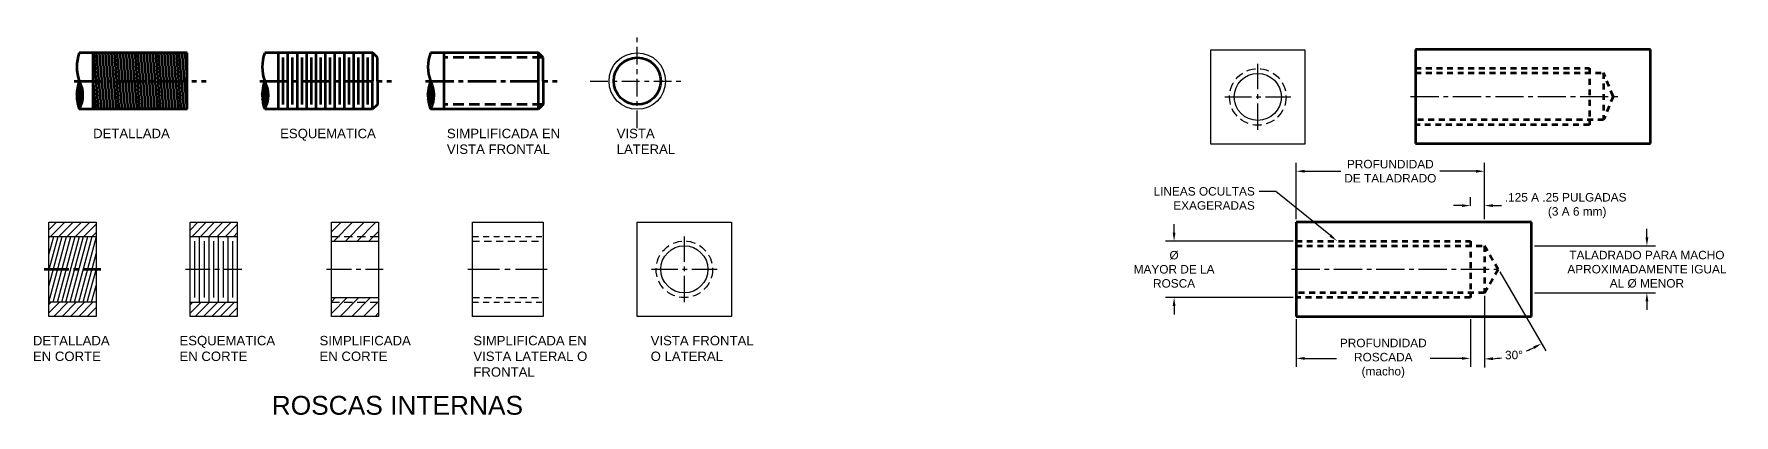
# Model space of a CAD drawing. Header units: inches. Extents: x -4 to 154, y 1 to 14.
# Drawn here: x 117.74 to 153.86, y 3.11 to 11.2 of the extents above; entities that cross this region are included whole.
import ezdxf
from ezdxf import colors
from ezdxf.entities.mleader import LeaderData, LeaderLine
from ezdxf.math import Vec2, Vec3

# ---------------------------------------------------------------- set-up
doc = ezdxf.new("R2010")
doc.units = ezdxf.units.IN
doc.header["$MEASUREMENT"] = 0
doc.linetypes.add('CENTER2', pattern=[1.125, 0.75, -0.125, 0.125, -0.125])
doc.linetypes.add('DASHED2', pattern=[0.375, 0.25, -0.125])
doc.styles.get("Standard").update_dxf_attribs({"font": 'arial.ttf'})
doc.linetypes.add('ZIGZAG', pattern='A,0.0001,-0.2,[131,ltypeshp.shx,S=0.2,R=0,X=-0.2,Y=0],-0.4,[131,ltypeshp.shx,S=0.2,R=180,X=0.2,Y=0],-0.2', length=0.8001)
doc.dimstyles.get("Standard").update_dxf_attribs({"dimtxt": 0.18, "dimasz": 0.18, "dimexe": 0.18, "dimexo": 0.0625, "dimgap": 0.09, "dimtad": 0, "dimtih": 1, "dimtoh": 1, "dimdec": 4, "dimzin": 0, "dimdsep": 46, "dimtxsty": 'Standard', "dimcen": 0.09, "dimadec": 0, "dimazin": 0, "dimtfac": 1, "dimtdec": 4, "dimtofl": 0, "dimtmove": 0, "dimatfit": 3, "dimfxl": 1, "dimtolj": 1, "dimtzin": 0, "dimarcsym": 0})

# ---------------------------------------------------------------- blocks, each defined once
blk = doc.blocks.new('*D30')
at = {"color": 0, "lineweight": -2, "ltscale": 0.5, "transparency": 16777216}
for p, q in [((148.261, 7.55), (148.261, 7.738)), ((148.561, 7.55), (148.561, 7.738)), ((148.081, 7.558), (147.901, 7.558)), ((148.741, 7.558), (148.921, 7.558))]:
    blk.add_line(p, q, dxfattribs=at)
at = {"color": 0, "lineweight": 80, "ltscale": 0.5, "transparency": 16777216}
for points in [[(148.081, 7.588), (148.081, 7.528), (148.261, 7.558)], [(148.741, 7.588), (148.741, 7.528), (148.561, 7.558)]]:
    blk.add_solid(points, dxfattribs=at)
at = {"layer": 'Defpoints', "color": 0, "lineweight": 80, "ltscale": 0.5, "transparency": 16777216}
for p in [(148.261, 7.487), (148.561, 7.558), (148.561, 7.487)]:
    blk.add_point(p, dxfattribs=at)
at = {"color": 0, "lineweight": 80, "ltscale": 0.5, "transparency": 16777216, "insert": (150.286, 7.558), "char_height": 0.18, "width": 3.11572, "attachment_point": 5}
blk.add_mtext('\\A1;.125 A .25 PULGADAS\\P       (3 A 6 mm)', dxfattribs=at)
blk = doc.blocks.new('*D31')
at = {"color": 0, "lineweight": -2, "ltscale": 0.5, "transparency": 16777216}
for p, q in [((144.561, 7.267), (144.561, 8.468)), ((148.561, 7.267), (148.561, 8.468)), ((144.741, 8.288), (145.508, 8.288)), ((148.381, 8.288), (147.613, 8.288))]:
    blk.add_line(p, q, dxfattribs=at)
at = {"color": 0, "lineweight": 80, "ltscale": 0.5, "transparency": 16777216}
for points in [[(144.741, 8.318), (144.741, 8.258), (144.561, 8.288)], [(148.381, 8.318), (148.381, 8.258), (148.561, 8.288)]]:
    blk.add_solid(points, dxfattribs=at)
at = {"layer": 'Defpoints', "color": 0, "lineweight": 80, "ltscale": 0.5, "transparency": 16777216}
for p in [(144.561, 8.288), (144.561, 7.204), (148.561, 7.204)]:
    blk.add_point(p, dxfattribs=at)
at = {"color": 0, "lineweight": 80, "ltscale": 0.5, "transparency": 16777216, "insert": (146.561, 8.288), "char_height": 0.18, "width": 2.90207, "attachment_point": 5}
blk.add_mtext('\\A1;PROFUNDIDAD\\PDE TALADRADO', dxfattribs=at)
blk = doc.blocks.new('*D32')
at = {"color": 0, "lineweight": -2, "ltscale": 0.5, "transparency": 16777216}
for p, q in [((141.966, 6.984), (141.966, 7.164)), ((144.498, 6.804), (141.786, 6.804)), ((144.498, 5.604), (141.786, 5.604)), ((141.966, 5.424), (141.966, 5.244))]:
    blk.add_line(p, q, dxfattribs=at)
at = {"color": 0, "lineweight": 80, "ltscale": 0.5, "transparency": 16777216}
for points in [[(141.936, 6.984), (141.996, 6.984), (141.966, 6.804)], [(141.936, 5.424), (141.996, 5.424), (141.966, 5.604)]]:
    blk.add_solid(points, dxfattribs=at)
at = {"layer": 'Defpoints', "color": 0, "lineweight": 80, "ltscale": 0.5, "transparency": 16777216}
for p in [(144.561, 6.804), (141.966, 5.604), (144.561, 5.604)]:
    blk.add_point(p, dxfattribs=at)
at = {"color": 0, "lineweight": 80, "ltscale": 0.5, "transparency": 16777216, "insert": (141.966, 6.204), "char_height": 0.18, "width": 2.15729, "attachment_point": 5}
blk.add_mtext('\\A1;%%C \\PMAYOR DE LA\\PROSCA', dxfattribs=at)
blk = doc.blocks.new('*D33')
at = {"color": 0, "lineweight": -2, "ltscale": 0.5, "transparency": 16777216}
for p, q in [((144.561, 5.142), (144.561, 4.132)), ((148.261, 5.142), (148.261, 4.132)), ((144.741, 4.312), (145.415, 4.312)), ((148.081, 4.312), (147.406, 4.312))]:
    blk.add_line(p, q, dxfattribs=at)
at = {"color": 0, "lineweight": 80, "ltscale": 0.5, "transparency": 16777216}
for points in [[(144.741, 4.342), (144.741, 4.282), (144.561, 4.312)], [(148.081, 4.342), (148.081, 4.282), (148.261, 4.312)]]:
    blk.add_solid(points, dxfattribs=at)
at = {"layer": 'Defpoints', "color": 0, "lineweight": 80, "ltscale": 0.5, "transparency": 16777216}
for p in [(144.561, 5.204), (148.261, 5.204), (148.261, 4.312)]:
    blk.add_point(p, dxfattribs=at)
at = {"color": 0, "lineweight": 80, "ltscale": 0.5, "transparency": 16777216, "insert": (146.411, 4.312), "char_height": 0.18, "width": 2.8056, "attachment_point": 5}
blk.add_mtext('\\A1;PROFUNDIDAD\\PROSCADA\\P(macho)', dxfattribs=at)
blk = doc.blocks.new('*D35')
at = {"color": 0, "lineweight": -2, "ltscale": 0.5, "transparency": 16777216}
for p, q in [((152.012, 6.884), (152.012, 7.064)), ((149.623, 6.704), (152.192, 6.704)), ((149.623, 5.704), (152.192, 5.704)), ((152.012, 5.524), (152.012, 5.344))]:
    blk.add_line(p, q, dxfattribs=at)
at = {"color": 0, "lineweight": 80, "ltscale": 0.5, "transparency": 16777216}
for points in [[(151.982, 6.884), (152.042, 6.884), (152.012, 6.704)], [(151.982, 5.524), (152.042, 5.524), (152.012, 5.704)]]:
    blk.add_solid(points, dxfattribs=at)
at = {"layer": 'Defpoints', "color": 0, "lineweight": 80, "ltscale": 0.5, "transparency": 16777216}
for p in [(149.561, 6.704), (149.561, 5.704), (152.012, 5.704)]:
    blk.add_point(p, dxfattribs=at)
at = {"color": 0, "lineweight": 80, "ltscale": 0.5, "transparency": 16777216, "insert": (152.012, 6.204), "char_height": 0.18, "width": 3.70135, "attachment_point": 5}
blk.add_mtext('\\A1;TALADRADO PARA MACHO\\PAPROXIMADAMENTE IGUAL AL %%C MENOR', dxfattribs=at)
blk = doc.blocks.new('*D36')
at = {"color": 0, "lineweight": -2, "ltscale": 0.5, "transparency": 16777216}
for p, q in [((148.884, 6.15), (149.863, 4.471)), ((148.561, 5.642), (148.561, 4.119))]:
    blk.add_line(p, q, dxfattribs=at)
for start, end in [(291.8208, 295.9568), (274.2893, 278.6316)]:
    blk.add_arc((148.561, 6.704), 2.405, start, end, dxfattribs=at)
at = {"color": 0, "lineweight": 80, "ltscale": 0.5, "transparency": 16777216}
for points in [[(148.742, 4.276), (148.739, 4.336), (148.561, 4.299)], [(149.599, 4.568), (149.627, 4.515), (149.772, 4.627)]]:
    blk.add_solid(points, dxfattribs=at)
at = {"layer": 'Defpoints', "color": 0, "lineweight": 80, "ltscale": 0.5, "transparency": 16777216}
for p in [(148.561, 6.704), (148.561, 6.704), (148.852, 6.204), (148.561, 5.704), (148.982, 4.336)]:
    blk.add_point(p, dxfattribs=at)
at = {"color": 0, "lineweight": 80, "ltscale": 0.5, "transparency": 16777216, "insert": (149.188, 4.383), "char_height": 0.18, "attachment_point": 5}
blk.add_mtext('\\A1;30°', dxfattribs=at)

msp = doc.modelspace()

# ---------------------------------------------------------------- hatches: boundary and pattern name
at = {"lineweight": 80, "ltscale": 0.5}
h = msp.add_hatch(dxfattribs=at)
h.set_pattern_fill('ANSI31', color=256, scale=0.5, angle=50)
h.paths.add_polyline_path([(120.99917, 10.80426), (118.99858, 10.80426), (118.99858, 10.20426), (120.99888, 10.20426)])
h.paths.add_polyline_path([(120.99888, 10.20426), (118.99858, 10.20426), (118.99858, 9.60426), (120.99858, 9.60426)])
h.paths.add_polyline_path([(120.32003, 10.20426), (120.32003, 10.20426)], flags=16)
h = msp.add_hatch(dxfattribs=at)
h.set_pattern_fill('ANSI31', color=256, scale=0.3, angle=30)
h.set_pattern_definition([(75, (-7.46184, 0), (-0.036222218, 0.009705714), [])])
h.paths.add_polyline_path([(118.70582, 10.20426, 0.17983912), (118.70582, 9.60426, 0.25494226)])
h = msp.add_hatch(dxfattribs=at)
h.set_pattern_fill('ANSI31', color=256, scale=0.3, angle=30)
h.set_pattern_definition([(75, (-3.522285, 0), (-0.036222218, 0.009705714), [])])
h.paths.add_polyline_path([(122.64538, 10.20426, 0.17983912), (122.64538, 9.60426, 0.25494226)])
h = msp.add_hatch(dxfattribs=at)
h.set_pattern_fill('ANSI31', color=256, scale=0.3, angle=30)
h.paths.add_polyline_path([(126.16766, 10.20426, 0.17983912), (126.16766, 9.60426, 0.25494226)])
at = {"ltscale": 0.5}
h = msp.add_hatch(dxfattribs=at)
h.set_pattern_fill('ANSI31', color=256)
h.paths.add_polyline_path([(122.06059, 7.20426), (121.06059, 7.20426), (121.06059, 6.90426), (122.06059, 6.90426)])
h.paths.add_polyline_path([(122.06059, 5.50426), (121.06059, 5.50426), (121.06059, 5.20426), (122.06059, 5.20426)])
h.paths.add_polyline_path([(119.06059, 7.20426), (118.06059, 7.20426), (118.06059, 6.90426), (119.06059, 6.90426)])
h.paths.add_polyline_path([(119.06059, 5.50426), (118.06059, 5.50426), (118.06059, 5.20426), (119.06059, 5.20426)])
h = msp.add_hatch(dxfattribs=at)
h.set_pattern_fill('ANSI31', color=256, scale=0.7, angle=30)
h.paths.add_polyline_path([(119.06059, 6.90426), (118.06059, 6.90426), (118.06059, 6.20426), (119.06059, 6.20426)])
h.paths.add_polyline_path([(119.06059, 6.20426), (118.06059, 6.20426), (118.06059, 5.50426), (119.06059, 5.50426)])
h = msp.add_hatch(dxfattribs=at)
h.set_pattern_fill('ANSI31', color=256, scale=1.4)
h.paths.add_polyline_path([(125.06059, 7.20426), (124.06059, 7.20426), (124.06059, 6.80426), (125.06059, 6.80426)])
h.paths.add_polyline_path([(125.06059, 5.60426), (124.06059, 5.60426), (124.06059, 5.20426), (125.06059, 5.20426)])

# ---------------------------------------------------------------- linework, layer by layer
at = {"linetype": 'CENTER2', "ltscale": 0.5}
for p, q in [((130.56059, 9.20426), (130.56059, 11.20426)), ((129.56059, 10.20426), (131.56059, 10.20426))]:
    msp.add_line(p, q, dxfattribs=at)
at = {"ltscale": 0.5}
for p, q in [((142.74507, 8.86692), (142.74507, 10.86692)), ((142.74507, 10.86692), (144.74507, 10.86692)), ((144.74507, 10.86692), (144.74507, 8.86692)), ((144.74507, 8.86692), (142.74507, 8.86692)), ((118.06059, 5.20426), (118.06059, 7.20426)), ((118.06059, 7.20426), (119.06059, 7.20426)), ((119.06059, 7.20426), (119.06059, 5.20426)), ((121.06059, 5.20426), (121.06059, 7.20426)), ((121.06059, 7.20426), (122.06059, 7.20426)), ((121.06059, 6.90426), (122.06059, 6.90426)), ((121.26059, 5.50426), (121.26059, 6.90426)), ((121.46059, 6.90426), (121.46059, 5.50426)), ((121.66059, 5.50426), (121.66059, 6.90426)), ((121.86059, 6.90426), (121.86059, 5.50426)), ((122.06059, 7.20426), (122.06059, 5.20426)), ((124.06059, 5.20426), (124.06059, 7.20426)), ((124.06059, 7.20426), (125.06059, 7.20426)), ((125.06059, 7.20426), (125.06059, 5.20426)), ((127.06059, 5.20426), (127.06059, 7.20426)), ((127.06059, 7.20426), (128.56059, 7.20426)), ((128.56059, 7.20426), (128.56059, 5.20426)), ((130.56059, 5.20426), (130.56059, 7.20426)), ((130.56059, 7.20426), (132.56059, 7.20426)), ((132.56059, 7.20426), (132.56059, 5.20426)), ((121.16059, 5.60426), (121.16059, 6.80426)), ((121.36059, 6.80426), (121.36059, 5.60426)), ((121.56059, 5.60426), (121.56059, 6.80426)), ((121.76059, 6.80426), (121.76059, 5.60426)), ((121.96059, 6.80426), (121.96059, 5.60426)), ((124.06059, 6.80426), (125.06059, 6.80426)), ((118.06059, 5.50426), (118.06059, 6.20426)), ((121.06059, 5.50426), (122.06059, 5.50426)), ((124.06059, 5.60426), (125.06059, 5.60426)), ((119.06059, 5.20426), (118.06059, 5.20426)), ((122.06059, 5.20426), (121.06059, 5.20426)), ((125.06059, 5.20426), (124.06059, 5.20426)), ((128.56059, 5.20426), (127.06059, 5.20426)), ((132.56059, 5.20426), (130.56059, 5.20426))]:
    msp.add_line(p, q, dxfattribs=at)
at = {"lineweight": 200, "ltscale": 0.5}
for p, q in [((152.09201, 10.87756), (147.09201, 10.87756)), ((147.09201, 10.87756), (147.09201, 8.87756)), ((152.09201, 8.87756), (152.09201, 10.87756)), ((147.09201, 8.87756), (152.09201, 8.87756))]:
    msp.add_line(p, q, dxfattribs=at)
at = {"lineweight": 80, "ltscale": 0.5}
for p, q in [((118.99858, 10.80426), (118.70582, 10.80426)), ((118.99858, 9.60426), (118.99858, 10.80426)), ((120.99858, 9.60426), (120.99917, 10.80426)), ((122.93814, 10.80426), (122.64538, 10.80426)), ((124.93872, 10.80426), (122.93814, 10.80426)), ((122.93814, 9.60426), (122.93814, 10.80426)), ((123.03814, 9.70426), (123.03814, 10.70426)), ((123.13814, 9.60426), (123.13814, 10.80426)), ((123.23814, 9.70426), (123.23814, 10.70426)), ((123.33814, 9.60426), (123.33814, 10.80426)), ((123.43814, 9.70426), (123.43814, 10.70426)), ((123.53814, 9.60426), (123.53814, 10.80426)), ((123.63814, 9.70426), (123.63814, 10.70426)), ((123.73814, 9.60426), (123.73814, 10.80426)), ((123.83814, 9.70426), (123.83814, 10.70426)), ((123.93814, 9.60426), (123.93814, 10.80426)), ((124.03814, 9.70426), (124.03814, 10.70426)), ((124.13814, 9.60426), (124.13814, 10.80426)), ((124.23814, 9.70426), (124.23814, 10.70426)), ((124.33814, 9.60426), (124.33814, 10.80426)), ((124.43814, 9.70426), (124.43814, 10.70426)), ((124.53814, 9.60426), (124.53814, 10.80426)), ((124.63814, 9.70426), (124.63814, 10.70426)), ((124.73814, 9.60426), (124.73814, 10.80426)), ((124.83814, 9.70426), (124.83814, 10.70426)), ((124.93814, 9.60426), (124.93872, 10.80426)), ((125.0383, 10.70425), (124.93872, 10.80426)), ((125.0383, 10.20426), (125.0383, 10.70426)), ((126.46042, 10.80426), (126.16766, 10.80426)), ((126.46042, 9.60426), (126.46042, 10.80426)), ((128.46101, 10.80426), (126.46042, 10.80426)), ((128.46042, 9.60426), (128.46101, 10.80426)), ((128.56058, 10.70425), (128.46101, 10.80426)), ((128.56059, 10.20426), (128.56059, 10.70426)), ((125.0383, 10.20426), (125.0383, 9.70426)), ((128.56059, 10.20426), (128.56059, 9.70426)), ((118.99858, 9.60426), (118.70582, 9.60426)), ((120.99858, 9.60426), (118.99858, 9.60426)), ((122.93814, 9.60426), (122.64538, 9.60426)), ((124.93814, 9.60426), (122.93814, 9.60426)), ((124.93814, 9.60426), (122.93814, 9.60426)), ((125.03809, 9.70443), (124.93814, 9.60426)), ((126.46042, 9.60426), (126.16766, 9.60426)), ((128.46042, 9.60426), (126.46042, 9.60426)), ((128.46042, 9.60426), (126.46042, 9.60426)), ((128.56037, 9.70443), (128.46042, 9.60426)), ((149.56059, 7.20426), (144.56059, 7.20426)), ((144.56059, 7.20426), (144.56059, 5.20426)), ((149.56059, 5.20426), (149.56059, 7.20426)), ((144.56059, 5.20426), (149.56059, 5.20426))]:
    msp.add_line(p, q, dxfattribs=at)
at = {"linetype": 'ZIGZAG', "lineweight": 80, "ltscale": 0.05}
for p, q in [((120.99917, 10.80426), (118.99858, 10.80426)), ((120.99858, 9.60426), (118.99858, 9.60426))]:
    msp.add_line(p, q, dxfattribs=at)
at = {"linetype": 'DASHED2', "lineweight": 80, "ltscale": 0.9}
for p, q in [((125.0383, 10.70426), (125.03828, 10.70426)), ((128.56059, 10.70426), (126.46042, 10.70426)), ((125.0383, 9.70426), (125.03792, 9.70426)), ((128.56059, 9.70426), (126.46042, 9.70426))]:
    msp.add_line(p, q, dxfattribs=at)
at = {"linetype": 'CENTER2', "ltscale": 0.75}
for p, q in [((143.74507, 9.16692), (143.74507, 10.56692)), ((143.04507, 9.86692), (144.44507, 9.86692)), ((131.56059, 5.50426), (131.56059, 6.90426)), ((130.86059, 6.20426), (132.26059, 6.20426))]:
    msp.add_line(p, q, dxfattribs=at)
at = {"linetype": 'DASHED2', "lineweight": 80, "ltscale": 0.5}
for p, q in [((147.09201, 10.47756), (150.79201, 10.47756)), ((150.79201, 10.47756), (150.79201, 9.27756)), ((147.09201, 10.37756), (151.09201, 10.37756)), ((151.09201, 10.37756), (151.09201, 9.37756)), ((151.29201, 9.87756), (151.09201, 10.37756)), ((151.29201, 9.87756), (151.09201, 9.37756)), ((151.09201, 9.37756), (147.09201, 9.37756)), ((150.79201, 9.27756), (147.09201, 9.27756)), ((144.56059, 6.80426), (148.26059, 6.80426)), ((144.56059, 6.70426), (148.56059, 6.70426)), ((148.26059, 6.80426), (148.26059, 5.60426)), ((148.56059, 6.70426), (148.56059, 5.70426)), ((148.56059, 6.70426), (148.85213, 6.20426)), ((148.56059, 5.70426), (148.85213, 6.20426)), ((148.56059, 5.70426), (144.56059, 5.70426)), ((148.26059, 5.60426), (144.56059, 5.60426))]:
    msp.add_line(p, q, dxfattribs=at)
at = {"linetype": 'CENTER2', "lineweight": 80, "ltscale": 0.8}
for p, q in [((118.59858, 10.20426), (121.39888, 10.20426)), ((122.53814, 10.20426), (125.33843, 10.20426)), ((126.06042, 10.20426), (128.86072, 10.20426))]:
    msp.add_line(p, q, dxfattribs=at)
at = {"linetype": 'CENTER2', "ltscale": 0.8}
for p, q in [((146.99201, 9.87756), (151.49201, 9.87756)), ((144.46059, 6.20426), (148.96059, 6.20426))]:
    msp.add_line(p, q, dxfattribs=at)
at = {"linetype": 'ZIGZAG', "ltscale": 0.2}
for p, q in [((118.06059, 6.90426), (119.06059, 6.90426)), ((119.06059, 5.50426), (118.06059, 5.50426))]:
    msp.add_line(p, q, dxfattribs=at)
at = {"linetype": 'DASHED2', "ltscale": 0.7}
for p, q in [((124.06059, 6.90426), (125.06059, 6.90426)), ((124.06059, 5.50426), (125.06059, 5.50426))]:
    msp.add_line(p, q, dxfattribs=at)
at = {"linetype": 'DASHED2', "ltscale": 0.5}
for p, q in [((127.06059, 6.90426), (128.56059, 6.90426)), ((127.06059, 5.50426), (128.56059, 5.50426))]:
    msp.add_line(p, q, dxfattribs=at)
at = {"linetype": 'DASHED2', "ltscale": 0.6}
for p, q in [((127.06059, 6.80426), (128.56059, 6.80426)), ((127.06059, 5.60426), (128.56059, 5.60426))]:
    msp.add_line(p, q, dxfattribs=at)
at = {"linetype": 'CENTER2', "lineweight": 80, "ltscale": 0.7}
msp.add_line((117.96059, 6.20426), (119.16059, 6.20426), dxfattribs=at)
at = {"linetype": 'CENTER2', "ltscale": 0.7}
for p, q in [((120.96059, 6.20426), (122.16059, 6.20426)), ((123.96059, 6.20426), (125.16059, 6.20426))]:
    msp.add_line(p, q, dxfattribs=at)
at = {"linetype": 'CENTER2', "ltscale": 0.9}
msp.add_line((126.96059, 6.20426), (128.66059, 6.20426), dxfattribs=at)
at = {"ltscale": 0.5}
for centre, radius in [((130.56059, 10.20426), 0.6), ((143.74507, 9.86692), 0.5), ((131.56059, 6.20426), 0.5)]:
    msp.add_circle(centre, radius, dxfattribs=at)
at = {"lineweight": 80, "ltscale": 0.5}
msp.add_circle((130.56059, 10.20426), 0.5, dxfattribs=at)
at = {"linetype": 'DASHED2', "ltscale": 0.75}
for centre in [(143.74507, 9.86692), (131.56059, 6.20426)]:
    msp.add_circle(centre, 0.6, dxfattribs=at)
at = {"lineweight": 80, "ltscale": 0.5}
for centre, radius, start, end in [((119.51293, 10.50426), 0.86105, 159.609895, 200.390105), ((123.45248, 10.50426), 0.86105, 159.609895, 200.390105), ((126.97477, 10.50426), 0.86105, 159.609895, 200.390105), ((119.51293, 9.90426), 0.86105, 159.60985, 200.390084), ((118.1557, 9.90426), 0.62661, 331.395103, 28.604964), ((119.51293, 9.90426), 0.86105, 20.390084, 20.39015), ((123.45248, 9.90426), 0.86105, 159.60985, 200.390084), ((122.09525, 9.90426), 0.62661, 331.395103, 28.604964), ((123.45248, 9.90426), 0.86105, 20.390084, 20.39015), ((126.97477, 9.90426), 0.86105, 159.60985, 200.390084), ((125.61754, 9.90426), 0.62661, 331.395103, 28.604964), ((126.97477, 9.90426), 0.86105, 20.390084, 20.39015)]:
    msp.add_arc(centre, radius, start, end, dxfattribs=at)

# ---------------------------------------------------------------- texts
at = {"lineweight": 80, "ltscale": 0.5, "attachment_point": 1}
for s, width, heights, insert, char_height in [('DETALLADA', 2.0591706, [0], (118.99858, 9.19053), 0.2), ('ESQUEMATICA', 2.0591706, [0], (122.97216, 9.19053), 0.2), ('SIMPLIFICADA EN\\PVISTA FRONTAL', 2.5408158, [1.14524], (126.5157, 9.19053), 0.2), ('VISTA\\PLATERAL', 2.3343962, [0], (130.12301, 9.19053), 0.2), ('DETALLADA \\PEN CORTE', 1.9265825, [1.35148], (117.71992, 4.79), 0.2), ('ESQUEMATICA\\PEN CORTE', 1.9265825, [1.35148], (120.83341, 4.79), 0.2), ('SIMPLIFICADA \\PEN CORTE', 1.9265825, [1.35148], (123.80929, 4.79), 0.2), ('SIMPLIFICADA EN\\PVISTA LATERAL O\\PFRONTAL', 2.4942366, [2.15923], (127.0776, 4.79), 0.2), ('VISTA FRONTAL O LATERAL', 2.2534136, [1.36866], (130.84476, 4.79), 0.2), ('ROSCAS INTERNAS', 5.5389259, [0], (122.79425, 3.51481), 0.4)]:
    msp.add_mtext_dynamic_manual_height_columns(s, width=width, gutter_width=1, heights=heights, dxfattribs=dict(at, insert=insert, char_height=char_height))

# ---------------------------------------------------------------- dimensions: what is measured, and where the dimension line sits
at = {"lineweight": 80, "ltscale": 0.5}
for base, p1, p2, text, picture, middle in [((144.56059, 8.28756), (148.56059, 7.20426), (144.56059, 7.20426), 'PROFUNDIDAD\\PDE TALADRADO', '*D31', (146.56059, 8.28756)), ((148.56059, 7.55824), (148.26059, 7.48709), (148.56059, 7.48709), '.125 A .25 PULGADAS\\P       (3 A 6 mm)', '*D30', (150.28551, 7.55824)), ((148.26059, 4.31228), (144.56059, 5.20426), (148.26059, 5.20426), 'PROFUNDIDAD\\PROSCADA\\P(macho)', '*D33', (146.41059, 4.31228))]:
    dim = msp.add_linear_dim(base=base, p1=p1, p2=p2, text=text, dimstyle='Standard', dxfattribs=at)
    dim.commit()
    dim.dimension.update_dxf_attribs({"geometry": picture, "text_midpoint": middle})
for base, p1, p2, text, picture, middle in [((141.96558, 5.60426), (144.56059, 6.80426), (144.56059, 5.60426), '%%C \\PMAYOR DE LA\\PROSCA', '*D32', (141.96558, 6.20426)), ((152.01201, 5.70426), (149.56059, 6.70426), (149.56059, 5.70426), 'TALADRADO PARA MACHO\\PAPROXIMADAMENTE IGUAL AL %%C MENOR', '*D35', (152.01201, 6.20426))]:
    dim = msp.add_linear_dim(base=base, p1=p1, p2=p2, angle=90, text=text, dimstyle='Standard', dxfattribs=at)
    dim.commit()
    dim.dimension.update_dxf_attribs({"geometry": picture, "text_midpoint": middle})
dim = msp.add_angular_dim_2l(base=(148.9816, 4.33643), line1=((148.56059, 6.70426), (148.85213, 6.20426)), line2=((148.56059, 6.70426), (148.56059, 5.70426)), dimstyle='Standard', dxfattribs=at)
dim.commit()
dim.dimension.update_dxf_attribs({"geometry": '*D36', "text_midpoint": (149.18803, 4.38258)})

# ---------------------------------------------------------------- leaders
ml = msp.add_multileader_mtext('Standard', dxfattribs=at)
ml.set_content('LINEAS OCULTAS\\PEXAGERADAS', color=256)
ml.set_leader_properties()
ml.build(insert=Vec2(0, 0))
ml.multileader.update_dxf_attribs({"dogleg_length": 0.36, "arrow_head_size": 0.18})
ctx = ml.context
ctx.base_point, ctx.char_height, ctx.arrow_head_size, ctx.landing_gap_size, ctx.plane_origin = Vec3(141.47077, 7.85954), 0.18, 0.18, 0.09, Vec3(145.42714, 6.80671)
ctx.text_align_type = 2
notes = []
notes.append((ctx, [(0, (1, 1, 0), (144.13124, 7.85954), (-1, 0), 0.36, [(0, [(145.42714, 6.80671)], 0, [])])]))
ctx.mtext.insert, ctx.mtext.width, ctx.mtext.alignment, ctx.mtext.flow_direction = Vec3(143.68124, 7.95108), 2.1870512, 3, 5
for ctx, leaders in notes:
    for number, flags, end, landing, length, lines in leaders:
        leader = LeaderData()
        leader.index, (leader.has_last_leader_line, leader.has_dogleg_vector, leader.attachment_direction) = number, flags
        leader.last_leader_point, leader.dogleg_vector, leader.dogleg_length = Vec3(end), Vec3(landing), length
        for number, points, colour, breaks in lines:
            line = LeaderLine()
            line.index, line.vertices, line.color, line.breaks = number, Vec3.list(points), colors.encode_raw_color(colour), breaks
            leader.lines.append(line)
        ctx.leaders.append(leader)

doc.saveas('drawing.dxf')
